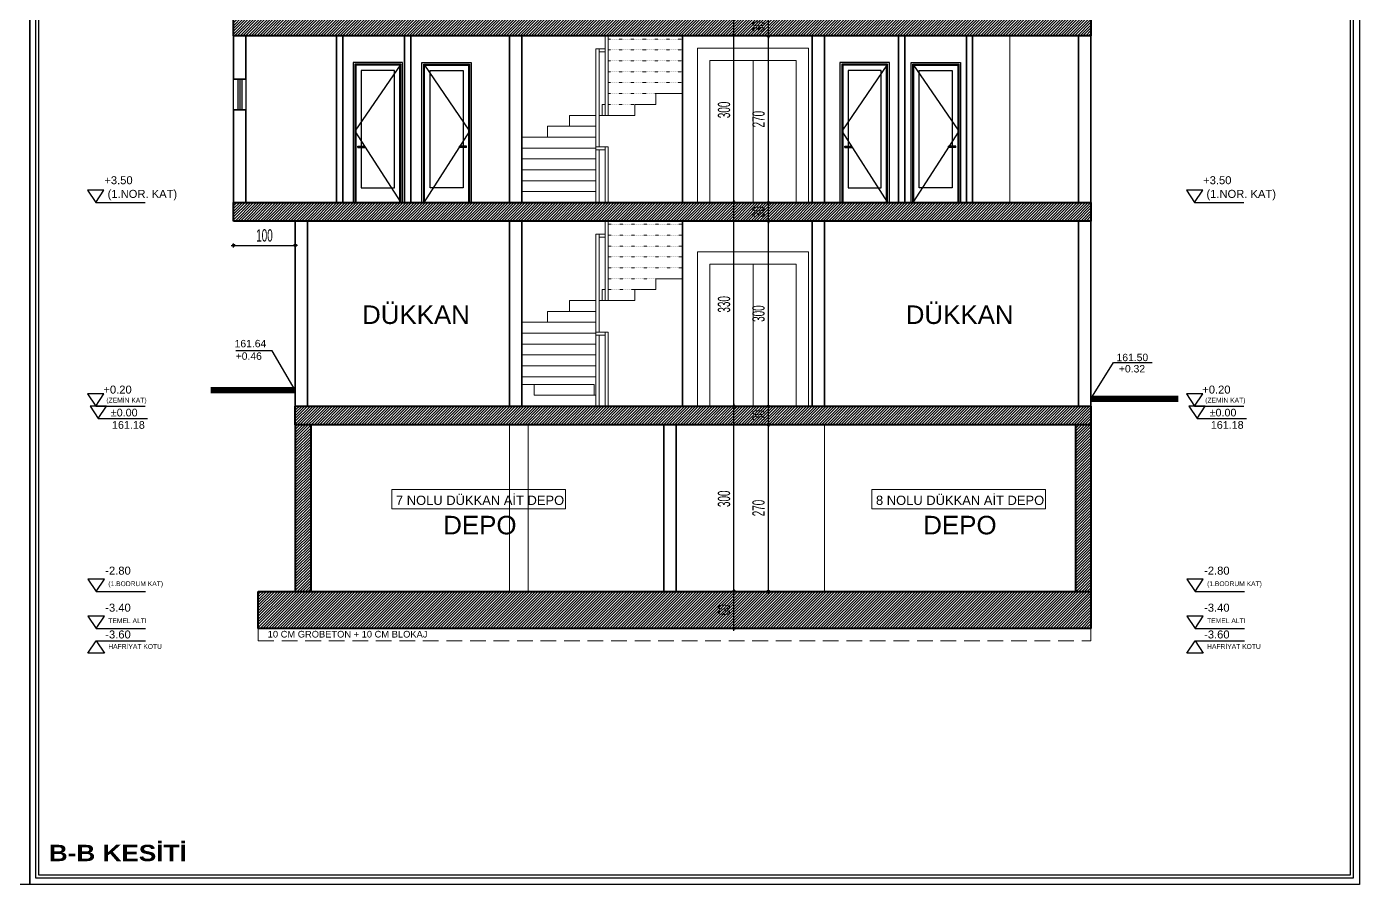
# Model space of a CAD drawing. Extents: x 386248 to 427517, y 4539405 to 4542296.
# Drawn here: x 405613 to 407766, y 4539405 to 4540795 of the extents above; entities that cross this region are included whole.
import ezdxf
from ezdxf.enums import TextEntityAlignment as Align

# ---------------------------------------------------------------- set-up
doc = ezdxf.new("R2010")
doc.units = 0
for name, pattern in [('ACAD_ISO07W100', [3.5, 0.5, -3]), ('DUZ', [0]), ('HIDDEN', [9.525, 6.35, -3.175])]:
    doc.linetypes.add(name, pattern=pattern)
for name, color, linetype in [('DIM', 7, 'Continuous'), ('duvar-kesim', 250, 'Continuous'), ('mahal', 7, 'Continuous'), ('pencere', 7, 'Continuous'), ('Y-IMAR', 15, 'DUZ')]:
    doc.layers.add(name, color=color, linetype=linetype)
for name, color, linetype, lineweight in [('DIŞ 2', 167, 'Continuous', 25), ('DUVAR', 4, 'Continuous', 35), ('GOR1', 51, 'Continuous', 25), ('GÖRÜNÜŞ', 9, 'Continuous', 30), ('GÖRÜNÜŞLER', 43, 'Continuous', 30), ('kapı', 233, 'Continuous', 25), ('kolon', 1, 'Continuous', 40), ('KOTLAR', 63, 'Continuous', 30), ('KP', 1, 'Continuous', 30), ('MERDIVEN', 161, 'Continuous', 15), ('MIMARI', 2, 'Continuous', 20), ('OLCU10', 2, 'Continuous', 25), ('SOKAK_ADI', 3, 'Continuous', 0), ('tarama kolon', 8, 'Continuous', 13), ('tefris', 6, 'Continuous', 15), ('YAZI', 7, 'Continuous', 25), ('YAZILAR', 1, 'Continuous', 30)]:
    doc.layers.add(name, color=color, linetype=linetype, lineweight=lineweight)
doc.styles.add('RomanSTA', font='')
doc.styles.get("Standard").update_dxf_attribs({"font": 'arial.ttf'})
doc.styles.add('T', font='ISOt.shx', dxfattribs={"width": 0.6})
doc.styles.get('RomanSTA').set_extended_font_data('Arial')
doc.dimstyles.new('DOT2', dxfattribs={"dimtxt": 20, "dimasz": 0.7, "dimexe": 5, "dimexo": 5, "dimgap": 6, "dimtad": 1, "dimdec": 0, "dimdsep": 46, "dimtxsty": 'T', "dimblk1": 'SEL2', "dimblk2": 'SEL2', "dimsah": 1, "dimcen": 0, "dimse1": 1, "dimse2": 1, "dimclrd": 256, "dimclre": 256, "dimclrt": 256, "dimadec": 0, "dimazin": 0, "dimtfac": 1, "dimtdec": 0, "dimtix": 1, "dimtmove": 2, "dimatfit": 3, "dimldrblk": 'SEL2', "dimfxl": 1, "dimtolj": 1, "dimtzin": 0, "dimarcsym": 0})
pattern_1 = [(45, (1542.851, -2e-08), (-2.2450640303, 2.2450640303), [])]

# ---------------------------------------------------------------- blocks, each defined once
blk = doc.blocks.new('8081230E')
at = {"layer": 'tefris'}
for points in [[(390234, 4535296.1), (390234, 4535296.1), (390254, 4535296.1), (390414, 4535296.1), (390414, 4535546.1), (390254, 4535546.1), (390234, 4535546.1), (390234, 4535296.1)], [(390254, 4535296.1), (390254, 4535526.1), (390394, 4535526.1), (390394, 4535296.1), (390254, 4535296.1), (390254, 4535526.1)], [(390324, 4535526.1), (390324, 4535296.1)]]:
    blk.add_lwpolyline(points, dxfattribs=at)
blk = doc.blocks.new('780800DF113F12')
at = {"layer": 'MERDIVEN', "ltscale": 20}
for p, q in [((390084.6, 4535566.1), (390084.6, 4535437.3)), ((390089.6, 4535437.3), (390089.6, 4535566.1)), ((390069.6, 4535296.1), (390069.6, 4535545)), ((390069.6, 4535545), (390084.6, 4535545)), ((390074.6, 4535386.2), (390074.6, 4535545)), ((390074.6, 4535540), (390084.6, 4535540)), ((390166.5, 4535472.6), (390209.6, 4535472.6)), ((390166.5, 4535455), (390166.5, 4535472.6)), ((390079.6, 4535455), (390084.6, 4535455)), ((390079.6, 4535437.3), (390079.6, 4535455)), ((390132.8, 4535455), (390166.5, 4535455)), ((390132.8, 4535437.3), (390132.8, 4535455)), ((390026.5, 4535437.3), (390069.6, 4535437.3)), ((390026.5, 4535419.7), (390026.5, 4535437.3)), ((390074.6, 4535437.3), (390132.8, 4535437.3)), ((389949.6, 4535402), (390069.6, 4535402)), ((389990.9, 4535419.7), (390069.6, 4535419.7)), ((389990.9, 4535402), (389990.9, 4535419.7)), ((389949.6, 4535384.4), (390069.6, 4535384.4)), ((390084.6, 4535386.2), (390069.6, 4535386.2)), ((390084.6, 4535381.2), (390069.6, 4535381.2)), ((390074.6, 4535296.1), (390074.6, 4535381.2)), ((390089.6, 4535386.2), (390084.6, 4535386.2)), ((390084.6, 4535386.2), (390084.6, 4535296.1)), ((390089.6, 4535386.2), (390084.6, 4535386.2)), ((390084.6, 4535386.2), (390084.6, 4535296.1)), ((390089.6, 4535386.2), (390084.6, 4535386.2)), ((390084.6, 4535386.2), (390084.6, 4535296.1)), ((390089.6, 4535386.2), (390084.6, 4535386.2)), ((390084.6, 4535386.2), (390084.6, 4535296.1)), ((390089.6, 4535296.1), (390089.6, 4535386.2)), ((390089.6, 4535296.1), (390089.6, 4535386.2)), ((390089.6, 4535296.1), (390089.6, 4535386.2)), ((390089.6, 4535296.1), (390089.6, 4535386.2)), ((389949.6, 4535366.7), (390069.6, 4535366.7)), ((389949.6, 4535349.1), (390069.6, 4535349.1)), ((389949.6, 4535331.4), (390069.6, 4535331.4)), ((389949.6, 4535313.8), (390069.6, 4535313.8))]:
    blk.add_line(p, q, dxfattribs=at)
at = {"layer": 'MERDIVEN', "linetype": 'ACAD_ISO07W100', "ltscale": 0.3}
for p, q in [((390089.6, 4535560.9), (390209.6, 4535560.9)), ((390089.6, 4535543.2), (390209.6, 4535543.2)), ((390089.6, 4535525.6), (390209.6, 4535525.6)), ((390089.6, 4535507.9), (390209.6, 4535507.9)), ((390089.6, 4535490.3), (390209.6, 4535490.3)), ((390089.6, 4535472.6), (390166.5, 4535472.6)), ((390089.6, 4535455), (390132.8, 4535455))]:
    blk.add_line(p, q, dxfattribs=at)
blk = doc.blocks.new('Door-Sight 04')
for p, q in [((20, 220), (100, 220)), ((20, -7), (20, 220)), ((22.9, 217.1), (97.1, 217.1)), ((22.9, -7), (22.9, 217.1)), ((24.4, 215.6), (95.6, 215.6)), ((24.4, -7), (24.4, 215.6)), ((95.6, 215.6), (95.6, -7)), ((97.1, 217.1), (97.1, -7)), ((100, 220), (100, -7)), ((33.2, 206.8), (86.8, 206.8)), ((33.2, 16.5), (33.2, 206.8)), ((86.8, 206.8), (86.8, 84)), ((92.3, 84), (80.8, 84)), ((80.8, 82), (80.8, 84)), ((92.3, 82), (80.8, 82)), ((86.8, 82), (86.8, 16.5)), ((92.3, 82), (92.3, 84)), ((86.8, 16.5), (33.2, 16.5)), ((100, -7), (20, -7))]:
    blk.add_line(p, q)
at = {"color": 8}
for p, q in [((22.9, 217.1), (97.1, 108.5)), ((97.1, 108.5), (22.9, -7))]:
    blk.add_line(p, q, dxfattribs=at)
blk = doc.blocks.new('KOT KE')
at = {"layer": 'GÖRÜNÜŞLER'}
for p, q in [((447067, 4403103.2), (447080.3, 4403083.2)), ((447093.6, 4403103.2), (447067, 4403103.2)), ((447080.3, 4403083.2), (447093.6, 4403103.2)), ((447080.3, 4403083.2), (447160.3, 4403083.2))]:
    blk.add_line(p, q, dxfattribs=at)
blk = doc.blocks.new('KOKKK')
at = {"layer": 'GÖRÜNÜŞLER'}
for p in [(-48634.8, 135792.5), (-48534.4, 135764.2), (-48635.5, 135492.5), (-48635.5, 135442.5), (-48635.5, 135142.5), (-48635.5, 134842.5), (-48635.5, 134542.5), (-48635.5, 134212.5), (-48631.5, 134192.5), (-48634.8, 133912.5), (-48634.8, 133852.5)]:
    blk.add_blockref('KOT KE', p, dxfattribs=at)
at = {"layer": 'GÖRÜNÜŞLER', "xscale": -1, "rotation": 180}
blk.add_blockref('KOT KE', (-48634.8, 8939998.9), dxfattribs=at)
at = {"layer": 'KOTLAR', "color": 1, "linetype": 'Continuous'}
for s, height, p in [('+16.00', 12.96, (398460.2, 4538903.2)), ('ASANSÖR KULE', 7.776, (398465, 4538884.6)), ('+15.72', 12.96, (398563.5, 4538870.8)), ('MAHYA', 7.78, (398568.4, 4538852.3)), ('+13.00', 12.96, (398462.3, 4538600.6)), ('PARAPET', 7.78, (398467.1, 4538582.1)), ('+12.50', 12.96, (398459.5, 4538550.4)), ('(ÇATI ARASI PİYESİ )', 7.776, (398464.3, 4538531.8)), ('+9.50', 12.96, (398460.8, 4538257)), ('(3.NOR. KAT)', 12.96, (398466.1, 4538234.8)), ('+6.50', 12.96, (398456, 4537955.8)), ('(2.NOR. KAT)', 12.96, (398461.3, 4537933.7)), ('+3.50', 12.96, (398458.7, 4537655.3)), ('(1.NOR. KAT)', 12.96, (398464, 4537633.2)), ('+0.20', 12.96, (398457.2, 4537316.1)), ('(ZEMİN KAT)', 7.776, (398462, 4537301.5)), ('-2.80', 12.96, (398460.2, 4537022.8)), ('(1.BODRUM KAT)', 7.776, (398465.1, 4537004.2)), ('-3.40', 12.96, (398460.2, 4536962.8)), ('TEMEL ALTI', 7.78, (398465.1, 4536944.2)), ('-3.60', 12.96, (398460.2, 4536919.4)), ('HAFRİYAT KOTU', 7.776, (398465.1, 4536902.5))]:
    blk.add_text(s, height=height, rotation=360, dxfattribs=at).set_placement(p)
at = {"layer": 'YAZI', "color": 20, "linetype": 'Continuous'}
for s, p in [('%%p0.00', (398469.2, 4537279.1)), ('161.18', (398471.1, 4537259.1))]:
    blk.add_text(s, height=12.44, dxfattribs=at).set_placement(p)
blk = doc.blocks.new('SEL2')
at = {"layer": 'OLCU10'}
for p, q in [((5.25, 0), (-5.25, 0)), ((0, 5.25), (0, -3.95))]:
    blk.add_line(p, q, dxfattribs=at)
blk.add_circle((0, 0), 2.75, dxfattribs=at)
blk = doc.blocks.new('*D3777')
at = {"layer": 'Defpoints', "color": 0}
for p in [(406758.3, 4539880), (406779, 4539880), (406779, 4539820)]:
    blk.add_point(p, dxfattribs=at)
at = {"layer": 'DIŞ 2', "lineweight": -2}
blk.add_line((406758.3, 4539820.7), (406758.3, 4539879.3), dxfattribs=at)
at = {"layer": 'DIŞ 2', "linetype": 'ByBlock', "lineweight": -2, "xscale": 0.7, "yscale": 0.7, "zscale": 0.7}
for p, rotation in [((406758.3, 4539880), 90), ((406758.3, 4539820), 270)]:
    blk.add_blockref('SEL2', p, dxfattribs=dict(at, rotation=rotation))
at = {"layer": 'DIŞ 2', "insert": (406742.3, 4539850), "char_height": 20, "attachment_point": 5, "rotation": 90, "style": 'T'}
blk.add_mtext('\\A1;60', dxfattribs=at)
blk = doc.blocks.new('*D3778')
at = {"layer": 'Defpoints', "color": 0}
for p in [(406758.3, 4540180), (406793.6, 4540180), (406779, 4539880)]:
    blk.add_point(p, dxfattribs=at)
at = {"layer": 'DIŞ 2', "lineweight": -2}
blk.add_line((406758.3, 4539880.7), (406758.3, 4540179.3), dxfattribs=at)
at = {"layer": 'DIŞ 2', "linetype": 'ByBlock', "lineweight": -2, "xscale": 0.7, "yscale": 0.7, "zscale": 0.7}
for p, rotation in [((406758.3, 4540180), 90), ((406758.3, 4539880), 270)]:
    blk.add_blockref('SEL2', p, dxfattribs=dict(at, rotation=rotation))
at = {"layer": 'DIŞ 2', "insert": (406742.3, 4540030), "char_height": 20, "attachment_point": 5, "rotation": 90, "style": 'T'}
blk.add_mtext('\\A1;300', dxfattribs=at)
blk = doc.blocks.new('*D3779')
at = {"layer": 'Defpoints', "color": 0}
for p in [(406758.3, 4540510), (406826.3, 4540510), (406793.6, 4540180)]:
    blk.add_point(p, dxfattribs=at)
at = {"layer": 'DIŞ 2', "lineweight": -2}
blk.add_line((406758.3, 4540180.7), (406758.3, 4540509.3), dxfattribs=at)
at = {"layer": 'DIŞ 2', "linetype": 'ByBlock', "lineweight": -2, "xscale": 0.7, "yscale": 0.7, "zscale": 0.7}
for p, rotation in [((406758.3, 4540510), 90), ((406758.3, 4540180), 270)]:
    blk.add_blockref('SEL2', p, dxfattribs=dict(at, rotation=rotation))
at = {"layer": 'DIŞ 2', "insert": (406742.3, 4540345), "char_height": 20, "attachment_point": 5, "rotation": 90, "style": 'T'}
blk.add_mtext('\\A1;330', dxfattribs=at)
blk = doc.blocks.new('*D3780')
at = {"layer": 'Defpoints', "color": 0}
for p in [(406758.3, 4540810), (406826.3, 4540810), (406826.3, 4540510)]:
    blk.add_point(p, dxfattribs=at)
at = {"layer": 'DIŞ 2', "lineweight": -2}
blk.add_line((406758.3, 4540510.7), (406758.3, 4540809.3), dxfattribs=at)
at = {"layer": 'DIŞ 2', "linetype": 'ByBlock', "lineweight": -2, "xscale": 0.7, "yscale": 0.7, "zscale": 0.7}
for p, rotation in [((406758.3, 4540810), 90), ((406758.3, 4540510), 270)]:
    blk.add_blockref('SEL2', p, dxfattribs=dict(at, rotation=rotation))
at = {"layer": 'DIŞ 2', "insert": (406742.3, 4540660), "char_height": 20, "attachment_point": 5, "rotation": 90, "style": 'T'}
blk.add_mtext('\\A1;300', dxfattribs=at)
blk = doc.blocks.new('*D3784')
at = {"layer": 'Defpoints', "color": 0}
for p in [(406805.2, 4540150), (406814.2, 4540150), (406805.2, 4539880)]:
    blk.add_point(p, dxfattribs=at)
at = {"layer": 'GOR1', "lineweight": -2}
blk.add_line((406814.2, 4539880.7), (406814.2, 4540149.3), dxfattribs=at)
at = {"layer": 'GOR1', "linetype": 'ByBlock', "lineweight": -2, "xscale": 0.7, "yscale": 0.7, "zscale": 0.7}
for p, rotation in [((406814.2, 4540150), 90), ((406814.2, 4539880), 270)]:
    blk.add_blockref('SEL2', p, dxfattribs=dict(at, rotation=rotation))
at = {"layer": 'GOR1', "insert": (406798.2, 4540015), "char_height": 20, "attachment_point": 5, "rotation": 90, "style": 'T'}
blk.add_mtext('\\A1;270', dxfattribs=at)
blk = doc.blocks.new('*D3785')
at = {"layer": 'Defpoints', "color": 0}
for p in [(406814.2, 4540180), (406825.1, 4540180), (406805.2, 4540150)]:
    blk.add_point(p, dxfattribs=at)
at = {"layer": 'GOR1', "lineweight": -2}
for p, q in [((406814.2, 4540180.7), (406814.2, 4540181.4)), ((406814.2, 4540150), (406814.2, 4540180)), ((406814.2, 4540149.3), (406814.2, 4540148.6))]:
    blk.add_line(p, q, dxfattribs=at)
at = {"layer": 'GOR1', "linetype": 'ByBlock', "lineweight": -2, "xscale": 0.7, "yscale": 0.7, "zscale": 0.7}
for p, rotation in [((406814.2, 4540180), 270), ((406814.2, 4540150), 90)]:
    blk.add_blockref('SEL2', p, dxfattribs=dict(at, rotation=rotation))
at = {"layer": 'GOR1', "insert": (406798.2, 4540165), "char_height": 20, "attachment_point": 5, "rotation": 90, "style": 'T'}
blk.add_mtext('\\A1;30', dxfattribs=at)
blk = doc.blocks.new('*D3786')
at = {"layer": 'Defpoints', "color": 0}
for p in [(406814.2, 4540480), (406844.2, 4540480), (406825.1, 4540180)]:
    blk.add_point(p, dxfattribs=at)
at = {"layer": 'GOR1', "lineweight": -2}
blk.add_line((406814.2, 4540180.7), (406814.2, 4540479.3), dxfattribs=at)
at = {"layer": 'GOR1', "linetype": 'ByBlock', "lineweight": -2, "xscale": 0.7, "yscale": 0.7, "zscale": 0.7}
for p, rotation in [((406814.2, 4540480), 90), ((406814.2, 4540180), 270)]:
    blk.add_blockref('SEL2', p, dxfattribs=dict(at, rotation=rotation))
at = {"layer": 'GOR1', "insert": (406798.2, 4540330), "char_height": 20, "attachment_point": 5, "rotation": 90, "style": 'T'}
blk.add_mtext('\\A1;300', dxfattribs=at)
blk = doc.blocks.new('*D3787')
at = {"layer": 'Defpoints', "color": 0}
for p in [(406814.2, 4540510), (406844.2, 4540510), (406844.2, 4540480)]:
    blk.add_point(p, dxfattribs=at)
at = {"layer": 'GOR1', "lineweight": -2}
for p, q in [((406814.2, 4540510.7), (406814.2, 4540511.4)), ((406814.2, 4540480), (406814.2, 4540510)), ((406814.2, 4540479.3), (406814.2, 4540478.6))]:
    blk.add_line(p, q, dxfattribs=at)
at = {"layer": 'GOR1', "linetype": 'ByBlock', "lineweight": -2, "xscale": 0.7, "yscale": 0.7, "zscale": 0.7}
for p, rotation in [((406814.2, 4540510), 270), ((406814.2, 4540480), 90)]:
    blk.add_blockref('SEL2', p, dxfattribs=dict(at, rotation=rotation))
at = {"layer": 'GOR1', "insert": (406798.2, 4540495), "char_height": 20, "attachment_point": 5, "rotation": 90, "style": 'T'}
blk.add_mtext('\\A1;30', dxfattribs=at)
blk = doc.blocks.new('*D3788')
at = {"layer": 'Defpoints', "color": 0}
for p in [(406814.2, 4540780), (406844.2, 4540780), (406844.2, 4540510)]:
    blk.add_point(p, dxfattribs=at)
at = {"layer": 'GOR1', "lineweight": -2}
blk.add_line((406814.2, 4540510.7), (406814.2, 4540779.3), dxfattribs=at)
at = {"layer": 'GOR1', "linetype": 'ByBlock', "lineweight": -2, "xscale": 0.7, "yscale": 0.7, "zscale": 0.7}
for p, rotation in [((406814.2, 4540780), 90), ((406814.2, 4540510), 270)]:
    blk.add_blockref('SEL2', p, dxfattribs=dict(at, rotation=rotation))
at = {"layer": 'GOR1', "insert": (406798.2, 4540645), "char_height": 20, "attachment_point": 5, "rotation": 90, "style": 'T'}
blk.add_mtext('\\A1;270', dxfattribs=at)
blk = doc.blocks.new('*D3789')
at = {"layer": 'Defpoints', "color": 0}
for p in [(406814.2, 4540810), (406836.6, 4540810), (406844.2, 4540780)]:
    blk.add_point(p, dxfattribs=at)
at = {"layer": 'GOR1', "lineweight": -2}
for p, q in [((406814.2, 4540810.7), (406814.2, 4540811.4)), ((406814.2, 4540780), (406814.2, 4540810)), ((406814.2, 4540779.3), (406814.2, 4540778.6))]:
    blk.add_line(p, q, dxfattribs=at)
at = {"layer": 'GOR1', "linetype": 'ByBlock', "lineweight": -2, "xscale": 0.7, "yscale": 0.7, "zscale": 0.7}
for p, rotation in [((406814.2, 4540810), 270), ((406814.2, 4540780), 90)]:
    blk.add_blockref('SEL2', p, dxfattribs=dict(at, rotation=rotation))
at = {"layer": 'GOR1', "insert": (406798.2, 4540795), "char_height": 20, "attachment_point": 5, "rotation": 90, "style": 'T'}
blk.add_mtext('\\A1;30', dxfattribs=at)
blk = doc.blocks.new('*D4067')
at = {"layer": 'Defpoints', "color": 0}
for p in [(405948, 4540480), (406048, 4540480), (406048, 4540440.6)]:
    blk.add_point(p, dxfattribs=at)
at = {"layer": 'DIM', "lineweight": -2}
blk.add_line((405948.7, 4540440.6), (406047.3, 4540440.6), dxfattribs=at)
at = {"layer": 'DIM', "linetype": 'ByBlock', "lineweight": -2, "xscale": 0.7, "yscale": 0.7, "zscale": 0.7, "rotation": 180}
blk.add_blockref('SEL2', (405948, 4540440.6), dxfattribs=at)
at = {"layer": 'DIM', "linetype": 'ByBlock', "lineweight": -2, "xscale": 0.7, "yscale": 0.7, "zscale": 0.7}
blk.add_blockref('SEL2', (406048, 4540440.6), dxfattribs=at)
at = {"layer": 'DIM', "insert": (405998, 4540456.6), "char_height": 20, "attachment_point": 5, "style": 'T'}
blk.add_mtext('\\A1;100', dxfattribs=at)

msp = doc.modelspace()

# ---------------------------------------------------------------- hatches: boundary and pattern name
at = {"layer": 'tarama kolon'}
h = msp.add_hatch(dxfattribs=at)
h.set_pattern_fill('ANSI31', color=256)
h.set_pattern_definition(pattern_1)
h.paths.add_polyline_path([(407336.484, 4540780.014), (407336.484, 4540810.014), (407316.484, 4540810.014), (407204.871, 4540810.014), (407144.871, 4540810.014), (407134.871, 4540810.014), (407125.132, 4540810.014), (407122.191, 4540810.014), (407120.721, 4540810.014), (407049.544, 4540810.014), (407048.073, 4540810.014), (407045.132, 4540810.014), (407034.871, 4540810.014), (407024.871, 4540810.014), (407010.028, 4540810.014), (407007.086, 4540810.014), (407005.616, 4540810.014), (406934.439, 4540810.014), (406932.969, 4540810.014), (406930.028, 4540810.014), (406904.871, 4540810.014), (406884.871, 4540810.014), (406879.264, 4540810.014), (406859.264, 4540810.014), (406789.264, 4540810.014), (406719.264, 4540810.014), (406699.264, 4540810.014), (406674.871, 4540810.014), (406554.871, 4540810.014), (406549.871, 4540810.014), (406539.871, 4540810.014), (406534.871, 4540810.014), (406414.871, 4540810.014), (406394.871, 4540810.014), (406332.953, 4540810.014), (406330.012, 4540810.014), (406328.542, 4540810.014), (406257.365, 4540810.014), (406255.895, 4540810.014), (406252.953, 4540810.014), (406234.871, 4540810.014), (406224.871, 4540810.014), (406221.588, 4540810.014), (406218.647, 4540810.014), (406217.177, 4540810.014), (406146, 4540810.014), (406144.53, 4540810.014), (406141.588, 4540810.014), (406124.871, 4540810.014), (406114.871, 4540810.014), (405967.976, 4540810.014), (405947.976, 4540810.014), (405947.976, 4540780.014), (405967.976, 4540780.014), (406114.871, 4540780.014), (406124.871, 4540780.014), (406224.871, 4540780.014), (406234.871, 4540780.014), (406394.871, 4540780.014), (406414.871, 4540780.014), (406549.871, 4540780.014), (406554.871, 4540780.014), (406674.871, 4540780.014), (406884.871, 4540780.014), (406904.871, 4540780.014), (407024.871, 4540780.014), (407034.871, 4540780.014), (407134.871, 4540780.014), (407144.871, 4540780.014), (407204.871, 4540780.014), (407316.484, 4540780.014)])
h.paths.add_polyline_path([(407316.484, 4540510.014), (407204.871, 4540510.014), (407144.871, 4540510.014), (407134.871, 4540510.014), (407125.132, 4540510.014), (407122.191, 4540510.014), (407120.721, 4540510.014), (407049.544, 4540510.014), (407048.073, 4540510.014), (407045.132, 4540510.014), (407034.871, 4540510.014), (407024.871, 4540510.014), (407010.028, 4540510.014), (407007.086, 4540510.014), (407005.616, 4540510.014), (406934.439, 4540510.014), (406932.969, 4540510.014), (406930.028, 4540510.014), (406904.871, 4540510.014), (406884.871, 4540510.014), (406879.264, 4540510.014), (406859.264, 4540510.014), (406789.264, 4540510.014), (406719.264, 4540510.014), (406699.264, 4540510.014), (406674.871, 4540510.014), (406554.871, 4540510.014), (406549.871, 4540510.014), (406539.871, 4540510.014), (406534.871, 4540510.014), (406414.871, 4540510.014), (406394.871, 4540510.014), (406332.953, 4540510.014), (406330.012, 4540510.014), (406328.542, 4540510.014), (406257.365, 4540510.014), (406255.895, 4540510.014), (406252.953, 4540510.014), (406234.871, 4540510.014), (406224.871, 4540510.014), (406221.588, 4540510.014), (406218.647, 4540510.014), (406217.177, 4540510.014), (406146, 4540510.014), (406144.53, 4540510.014), (406141.588, 4540510.014), (406124.871, 4540510.014), (406114.871, 4540510.014), (405967.976, 4540510.014), (405947.976, 4540510.014), (405947.976, 4540480.014), (406047.976, 4540480.014), (406067.976, 4540480.014), (406394.871, 4540480.014), (406414.871, 4540480.014), (406549.871, 4540480.014), (406554.871, 4540480.014), (406674.871, 4540480.014), (406884.871, 4540480.014), (406904.871, 4540480.014), (407316.484, 4540480.014), (407336.484, 4540480.014), (407336.484, 4540510.014)])
h = msp.add_hatch(dxfattribs=at)
h.set_pattern_fill('ANSI31', color=256)
h.set_pattern_definition(pattern_1)
h.paths.add_polyline_path([(406394.871, 4540150.014), (406424.871, 4540150.014), (406644.871, 4540150.014), (406664.871, 4540150.014), (406904.871, 4540150.014), (407311.484, 4540150.014), (407336.484, 4540150.014), (407336.484, 4540180.014), (407316.484, 4540180.014), (406904.871, 4540180.014), (406884.871, 4540180.014), (406879.264, 4540180.014), (406859.264, 4540180.014), (406789.264, 4540180.014), (406719.264, 4540180.014), (406699.264, 4540180.014), (406674.871, 4540180.014), (406554.871, 4540180.014), (406549.871, 4540180.014), (406539.871, 4540180.014), (406534.871, 4540180.014), (406414.871, 4540180.014), (406394.871, 4540180.014), (406067.976, 4540180.014), (406047.976, 4540180.014), (406047.976, 4540150.014), (406072.976, 4540150.014)])
h.paths.add_polyline_path([(407311.484, 4540150.014), (407311.484, 4539880.014), (407336.484, 4539880.014), (407336.484, 4540150.014)])
h.paths.add_polyline_path([(406072.976, 4540150.014), (406047.976, 4540150.014), (406047.976, 4539880.014), (406072.976, 4539880.014)])
h = msp.add_hatch(dxfattribs=at)
h.set_pattern_fill('ANSI31', color=256)
h.set_pattern_definition(pattern_1)
h.paths.add_polyline_path([(406072.976, 4539880.014), (406047.976, 4539880.014), (405987.976, 4539880.014), (405987.976, 4539820.014), (407336.484, 4539820.014), (407336.484, 4539880.014), (407311.484, 4539880.014), (406904.871, 4539880.014), (406664.871, 4539880.014), (406644.871, 4539880.014), (406424.871, 4539880.014), (406394.871, 4539880.014)])

# ---------------------------------------------------------------- linework, layer by layer
at = {"layer": 'DUVAR'}
for p, q in [((405947.976, 4540710.014), (405947.976, 4540780.014)), ((405967.976, 4540710.014), (405967.976, 4540780.014)), ((406114.871, 4540510.014), (406114.871, 4540780.014)), ((406124.871, 4540510.014), (406124.871, 4540780.014)), ((406224.871, 4540510.014), (406224.871, 4540780.014)), ((406234.871, 4540510.014), (406234.871, 4540780.014)), ((406394.871, 4540510.014), (406394.871, 4540780.014)), ((406414.871, 4540510.014), (406414.871, 4540780.014)), ((406674.871, 4540510.014), (406674.871, 4540780.014)), ((406884.871, 4540510.014), (406884.871, 4540780.014)), ((406904.871, 4540510.014), (406904.871, 4540780.014)), ((407024.871, 4540510.014), (407024.871, 4540780.014)), ((407034.871, 4540510.014), (407034.871, 4540780.014)), ((407134.871, 4540510.014), (407134.871, 4540780.014)), ((407144.871, 4540510.014), (407144.871, 4540780.014)), ((407316.484, 4540510.014), (407316.484, 4540780.014)), ((407336.484, 4540510.014), (407336.484, 4540780.014)), ((405947.976, 4540510.014), (405947.976, 4540660.014)), ((405967.976, 4540510.014), (405967.976, 4540660.014)), ((406047.976, 4540480.014), (406047.976, 4540180.014)), ((406067.976, 4540480.014), (406067.976, 4540180.014)), ((406394.871, 4540180.014), (406394.871, 4540480.014)), ((406414.871, 4540180.014), (406414.871, 4540480.014)), ((406674.871, 4540180.014), (406674.871, 4540480.014)), ((406884.871, 4540180.014), (406884.871, 4540480.014)), ((406904.871, 4540180.014), (406904.871, 4540480.014)), ((407316.484, 4540480.014), (407316.484, 4540180.014)), ((407336.484, 4540480.014), (407336.484, 4540180.014)), ((406644.871, 4540150.014), (406644.871, 4539880.014)), ((406664.871, 4540150.014), (406664.871, 4539880.014))]:
    msp.add_line(p, q, dxfattribs=at)
for points in [[(405967.976, 4540710.014), (405947.976, 4540710.014)], [(405947.976, 4540660.014), (405967.976, 4540660.014)]]:
    msp.add_lwpolyline(points, dxfattribs=at)
at = {"layer": 'duvar-kesim'}
for p, q in [((405954.643, 4540710.014), (405954.643, 4540660.014)), ((405957.976, 4540710.014), (405957.976, 4540660.014)), ((405961.31, 4540710.014), (405961.31, 4540660.014))]:
    msp.add_line(p, q, dxfattribs=at)
msp.add_lwpolyline([(405967.976, 4540710.014), (405967.976, 4540660.014), (405947.976, 4540660.014), (405947.976, 4540710.014)], close=True, dxfattribs=at)
at = {"layer": 'GÖRÜNÜŞ', "lineweight": 20}
for p, q in [((407204.871, 4540510.014), (407204.871, 4540780.014)), ((406394.871, 4540150.014), (406394.871, 4539880.014)), ((406424.871, 4540150.014), (406424.871, 4539880.014)), ((406904.871, 4540150.014), (406904.871, 4539880.014))]:
    msp.add_line(p, q, dxfattribs=at)
at = {"layer": 'kolon'}
for p, q in [((405947.976, 4540780.014), (405947.976, 4540810.014)), ((407336.484, 4540810.014), (407336.484, 4540780.014)), ((407336.484, 4540780.014), (405947.976, 4540780.014)), ((405947.976, 4540510.014), (407336.484, 4540510.014)), ((405947.976, 4540480.014), (405947.976, 4540510.014)), ((407336.484, 4540510.014), (407336.484, 4540480.014)), ((407336.484, 4540480.014), (405947.976, 4540480.014)), ((406047.976, 4540180.014), (407336.484, 4540180.014)), ((406047.976, 4540150.014), (406047.976, 4540180.014)), ((407336.484, 4540180.014), (407336.484, 4540150.014)), ((406047.976, 4540150.014), (406047.976, 4539880.014)), ((407336.484, 4540150.014), (406047.976, 4540150.014)), ((406072.976, 4540150.014), (406072.976, 4539880.014)), ((407311.484, 4540150.014), (407311.484, 4539880.014)), ((407336.484, 4540150.014), (407336.484, 4539880.014)), ((405987.976, 4539880.014), (407336.484, 4539880.014)), ((405987.976, 4539820.014), (405987.976, 4539880.014)), ((407336.484, 4539880.014), (407336.484, 4539820.014)), ((407336.484, 4539820.014), (405987.976, 4539820.014))]:
    msp.add_line(p, q, dxfattribs=at)
at = {"layer": 'KP', "color": 144, "linetype": 'HIDDEN', "lineweight": 13, "ltscale": 4}
msp.add_lwpolyline([(405987.976, 4539820.014), (405987.976, 4539800.014), (407336.484, 4539800.014), (407336.484, 4539820.014)], dxfattribs=at)
at = {"layer": 'MERDIVEN', "ltscale": 20}
for p, q in [((406549.871, 4540480.014), (406549.871, 4540351.214)), ((406554.871, 4540351.214), (406554.871, 4540480.014)), ((406534.871, 4540180.014), (406534.871, 4540458.864)), ((406534.871, 4540458.864), (406549.871, 4540458.864)), ((406539.871, 4540300.064), (406539.871, 4540458.864)), ((406539.871, 4540453.864), (406549.871, 4540453.864)), ((406631.73, 4540386.514), (406674.871, 4540386.514)), ((406631.73, 4540368.864), (406631.73, 4540386.514)), ((406544.871, 4540368.864), (406549.871, 4540368.864)), ((406544.871, 4540351.214), (406544.871, 4540368.864)), ((406597.99, 4540368.864), (406631.73, 4540368.864)), ((406597.99, 4540351.214), (406597.99, 4540368.864)), ((406456.172, 4540333.564), (406534.871, 4540333.564)), ((406456.172, 4540315.914), (406456.172, 4540333.564)), ((406491.751, 4540351.214), (406534.871, 4540351.214)), ((406491.751, 4540333.564), (406491.751, 4540351.214)), ((406539.871, 4540351.214), (406597.99, 4540351.214)), ((406414.871, 4540315.914), (406534.871, 4540315.914)), ((406414.871, 4540298.264), (406534.871, 4540298.264)), ((406549.871, 4540300.064), (406534.871, 4540300.064)), ((406549.871, 4540295.064), (406534.871, 4540295.064)), ((406539.871, 4540180.014), (406539.871, 4540295.064)), ((406554.871, 4540300.064), (406549.871, 4540300.064)), ((406549.871, 4540300.064), (406549.871, 4540180.014)), ((406554.871, 4540300.064), (406549.871, 4540300.064)), ((406549.871, 4540300.064), (406549.871, 4540180.014)), ((406554.871, 4540300.064), (406549.871, 4540300.064)), ((406549.871, 4540300.064), (406549.871, 4540180.014)), ((406554.871, 4540300.064), (406549.871, 4540300.064)), ((406549.871, 4540300.064), (406549.871, 4540180.014)), ((406554.871, 4540180.014), (406554.871, 4540300.064)), ((406554.871, 4540180.014), (406554.871, 4540300.064)), ((406554.871, 4540180.014), (406554.871, 4540300.064)), ((406554.871, 4540180.014), (406554.871, 4540300.064)), ((406414.871, 4540280.614), (406534.871, 4540280.614)), ((406414.871, 4540262.964), (406534.871, 4540262.964)), ((406414.871, 4540245.314), (406534.871, 4540245.314)), ((406414.871, 4540227.664), (406534.871, 4540227.664))]:
    msp.add_line(p, q, dxfattribs=at)
at = {"layer": 'MERDIVEN', "linetype": 'ACAD_ISO07W100', "ltscale": 0.3}
for p, q in [((406554.871, 4540474.764), (406674.871, 4540474.764)), ((406554.871, 4540457.114), (406674.871, 4540457.114)), ((406554.871, 4540439.464), (406674.871, 4540439.464)), ((406554.871, 4540421.814), (406674.871, 4540421.814)), ((406554.871, 4540404.164), (406674.871, 4540404.164)), ((406554.871, 4540386.514), (406631.73, 4540386.514)), ((406554.871, 4540368.864), (406597.99, 4540368.864))]:
    msp.add_line(p, q, dxfattribs=at)
at = {"layer": 'MERDIVEN', "ltscale": 20}
for points in [[(406531.871, 4540215.294), (406414.871, 4540215.294)], [(406434.871, 4540197.654), (406434.871, 4540215.294)], [(406531.871, 4540215.294), (406531.871, 4540197.654)], [(406534.871, 4540197.654), (406434.871, 4540197.654)]]:
    msp.add_lwpolyline(points, dxfattribs=at)
at = {"layer": 'MIMARI'}
for points in [[(406204.138, 4540045.244), (406485.642, 4540045.244), (406485.642, 4540013.745), (406204.138, 4540013.745)], [(406981.5, 4540045.244), (407263.004, 4540045.244), (407263.004, 4540013.745), (406981.5, 4540013.745)]]:
    msp.add_lwpolyline(points, close=True, dxfattribs=at)
at = {"layer": 'pencere'}
for points in [[(406047.976, 4540206.014), (406010.253, 4540269.832), (405951.732, 4540269.832)], [(407336.484, 4540192.014), (407372.985, 4540250.56), (407435.774, 4540250.56)]]:
    msp.add_lwpolyline(points, dxfattribs=at)
at = {"layer": 'SOKAK_ADI', "const_width": 10}
for points in [[(406047.976, 4540206.014), (405911.156, 4540206.014)], [(407336.484, 4540192.014), (407477.824, 4540192.014)]]:
    msp.add_lwpolyline(points, dxfattribs=at)
at = {"layer": 'YAZILAR', "color": 133, "ltscale": 5}
for points in [[(403464.276, 4542295.7), (405617.807, 4542295.7), (405617.807, 4539405.231), (403464.276, 4539405.231)], [(405617.807, 4542295.7), (407771.337, 4542295.7), (407771.337, 4539405.231), (405617.807, 4539405.231)], [(405627.807, 4542285.7), (407761.337, 4542285.7), (407761.337, 4539415.231), (405627.807, 4539415.231)], [(405632.807, 4542280.7), (407756.337, 4542280.7), (407756.337, 4539420.231), (405632.807, 4539420.231)]]:
    msp.add_lwpolyline(points, close=True, dxfattribs=at)

# ---------------------------------------------------------------- block references
at = {"layer": 'DIM'}
for p in [(7280.008, 2884.313), (9059.48, 2884.313)]:
    msp.add_blockref('KOKKK', p, dxfattribs=at)
at = {"layer": 'kapı', "xscale": -1}
for p in [(406241.588, 4540517.014), (407030.028, 4540517.014)]:
    msp.add_blockref('Door-Sight 04', p, dxfattribs=at)
at = {"layer": 'kapı'}
for p in [(406232.953, 4540517.014), (407025.132, 4540517.014)]:
    msp.add_blockref('Door-Sight 04', p, dxfattribs=at)
at = {"layer": 'MERDIVEN', "ltscale": 20}
msp.add_blockref('780800DF113F12', (16465.239, 5213.88), dxfattribs=at)
at = {"layer": 'pencere'}
for p in [(16465.239, 5213.88), (16465.239, 4883.88)]:
    msp.add_blockref('8081230E', p, dxfattribs=at)

# ---------------------------------------------------------------- texts
at = {"layer": 'KOTLAR', "color": 1, "linetype": 'Continuous'}
for s, rotation, p in [('161.64', 0.166766, (405949.701, 4540275.372)), ('+0.46', 359.833234, (405951.394, 4540255.239)), ('161.50', 0.166766, (407377.9, 4540252.901)), ('+0.32', 359.833234, (407381.714, 4540234.758))]:
    msp.add_text(s, height=12, rotation=rotation, dxfattribs=at).set_placement(p)
at = {"layer": 'mahal'}
for s, p in [('DÜKKAN', (406243.413, 4540313.246)), ('DÜKKAN', (407123.847, 4540313.246)), ('DEPO', (406346.906, 4539972.377)), ('DEPO', (407124.268, 4539972.377))]:
    msp.add_text(s, height=30, dxfattribs=at).set_placement(p, align=Align.CENTER)
at = {"layer": 'MIMARI'}
for s, p in [('7 NOLU DÜKKAN AİT DEPO', (406347.159, 4540020.032)), ('8 NOLU DÜKKAN AİT DEPO', (407124.522, 4540020.032))]:
    msp.add_text(s, height=15, dxfattribs=at).set_placement(p, align=Align.CENTER)
at = {"layer": 'Y-IMAR', "color": 0}
msp.add_text('10 CM GROBETON + 10 CM BLOKAJ', height=10.8, dxfattribs=at).set_placement((406003.305, 4539805.212))
at = {"layer": 'YAZILAR', "color": 0, "insert": (405648.76, 4539469.362), "char_height": 26.47628, "width": 2523.05289, "attachment_point": 1, "style": 'RomanSTA'}
msp.add_mtext('{\\fArial Black|b0|i0|c162|p34;B-B KESİTİ}', dxfattribs=at)

# ---------------------------------------------------------------- dimensions: what is measured, and where the dimension line sits
at = {"layer": 'DIM'}
dim = msp.add_linear_dim(base=(406047.976, 4540440.635), p1=(405947.976, 4540480.014), p2=(406047.976, 4540480.014), dimstyle='DOT2', dxfattribs=at)
dim.commit()
dim.dimension.update_dxf_attribs({"geometry": '*D4067', "text_midpoint": (405997.976, 4540456.635)})
at = {"layer": 'DIŞ 2'}
for base, p1, p2, picture, middle in [((406758.312, 4540810.014), (406826.314, 4540510.014), (406826.314, 4540810.014), '*D3780', (406742.312, 4540660.014)), ((406758.312, 4540510.014), (406793.622, 4540180.014), (406826.314, 4540510.014), '*D3779', (406742.312, 4540345.014)), ((406758.312, 4540180.014), (406778.985, 4539880.014), (406793.622, 4540180.014), '*D3778', (406742.312, 4540030.014)), ((406758.312, 4539880.014), (406778.985, 4539820.014), (406778.985, 4539880.014), '*D3777', (406742.312, 4539850.014))]:
    dim = msp.add_linear_dim(base=base, p1=p1, p2=p2, angle=90, dimstyle='DOT2', dxfattribs=at)
    dim.commit()
    dim.dimension.update_dxf_attribs({"geometry": picture, "text_midpoint": middle})
at = {"layer": 'GOR1'}
for base, p1, p2, picture, middle in [((406814.194, 4540810.014), (406844.164, 4540780.014), (406836.559, 4540810.014), '*D3789', (406798.194, 4540795.014)), ((406814.194, 4540780.014), (406844.164, 4540510.014), (406844.164, 4540780.014), '*D3788', (406798.194, 4540645.014)), ((406814.194, 4540510.014), (406844.164, 4540480.014), (406844.164, 4540510.014), '*D3787', (406798.194, 4540495.014)), ((406814.194, 4540480.014), (406825.135, 4540180.014), (406844.164, 4540480.014), '*D3786', (406798.194, 4540330.014)), ((406814.194, 4540180.014), (406805.217, 4540150.014), (406825.135, 4540180.014), '*D3785', (406798.194, 4540165.014)), ((406814.194, 4540150.014), (406805.217, 4539880.014), (406805.217, 4540150.014), '*D3784', (406798.194, 4540015.014))]:
    dim = msp.add_linear_dim(base=base, p1=p1, p2=p2, angle=90, dimstyle='DOT2', dxfattribs=at)
    dim.commit()
    dim.dimension.update_dxf_attribs({"geometry": picture, "text_midpoint": middle})

doc.saveas('drawing.dxf')
